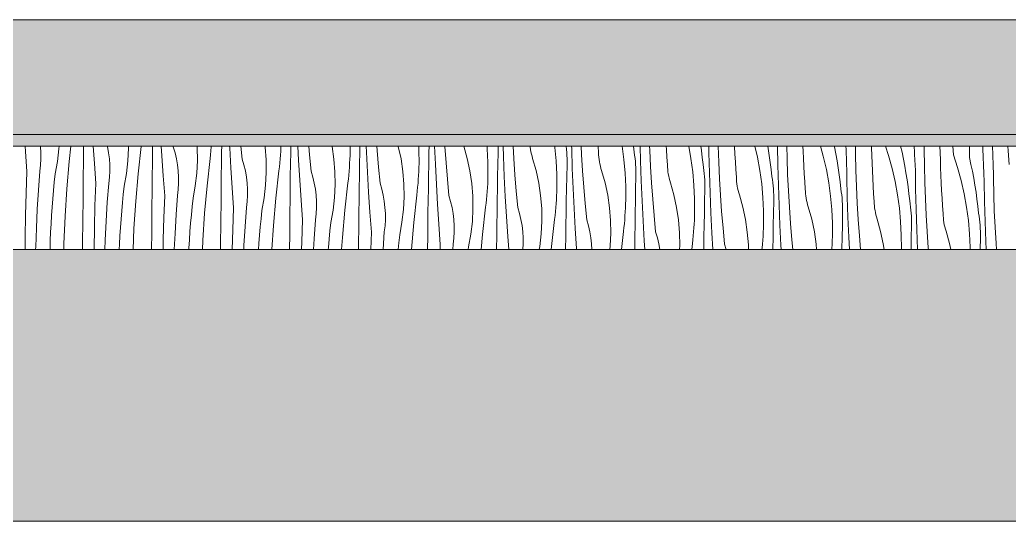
# Model space of a CAD drawing. Header units: millimetres. Extents: x -5804 to 56024, y 506 to 54141.
# Drawn here: x 43320 to 45044, y 28372 to 29245 of the extents above; entities that cross this region are included whole.
import ezdxf

# ---------------------------------------------------------------- set-up
doc = ezdxf.new("R2010")
doc.units = ezdxf.units.MM
doc.layers.add('2D Drafting - General2', color=251, linetype='Continuous', lineweight=15)
doc.layers.add('2D Drafting - General81', color=251, linetype='Continuous', lineweight=20)

# ---------------------------------------------------------------- blocks, each defined once
blk = doc.blocks.new('*X26')
at = {"layer": '2D Drafting - General81', "linetype": 'Continuous'}
for p, q in [((-51892, -105026.2), (-51892.6, -105016.9)), ((-51865.8, -105017.9), (-51865.9, -105016.9)), ((-51865.2, -105028.6), (-51865.8, -105017.9)), ((-51836.2, -105043.6), (-51833.6, -105021.6)), ((-51833.6, -105021.6), (-51833.4, -105016.9)), ((-51815.7, -105043.9), (-51812.7, -105016.9)), ((-51790.9, -105026.6), (-51790.7, -105016.9)), ((-51771.9, -105047.4), (-51774, -105016.9)), ((-51748.9, -105017.9), (-51749.1, -105016.9)), ((-51747, -105028.4), (-51748.9, -105017.9)), ((-51713.6, -105042.7), (-51712.5, -105020.6)), ((-51712.5, -105020.6), (-51712.5, -105016.9)), ((-51695.7, -105065.1), (-51690.3, -105017.6)), ((-51690.3, -105017.6), (-51690.2, -105016.9)), ((-51670.5, -105026.9), (-51670.4, -105016.9)), ((-51654.2, -105033.7), (-51655.2, -105016.9)), ((-51634.3, -105018.3), (-51634.4, -105016.9)), ((-51631.2, -105028.6), (-51634.3, -105018.3)), ((-51592.7, -105019.6), (-51593, -105016.9)), ((-51592.4, -105041.8), (-51592.7, -105019.6)), ((-51568.7, -105025.1), (-51568.1, -105018.2)), ((-51568.1, -105018.2), (-51568, -105016.9)), ((-51550.1, -105027.1), (-51550, -105016.9)), ((-51536.1, -105020), (-51536.3, -105016.9)), ((-51534.1, -105054.9), (-51536.1, -105020)), ((-51514.2, -105039.5), (-51516.4, -105016.9)), ((-51474.5, -105018.7), (-51474.7, -105016.9)), ((-51472.7, -105040.8), (-51474.5, -105018.7)), ((-51447.1, -105025.7), (-51446.7, -105018.8)), ((-51446.7, -105018.8), (-51446.6, -105016.9)), ((-51429.7, -105027.4), (-51429.5, -105016.9)), ((-51416.1, -105041.2), (-51417.3, -105016.9)), ((-51396.9, -105032.2), (-51398.1, -105016.9)), ((-51357.6, -105017.9), (-51357.8, -105016.9)), ((-51354.4, -105039.8), (-51357.6, -105017.9)), ((-51326.2, -105016.9), (-51326.2, -105026.3)), ((-51309.3, -105027.7), (-51309.1, -105016.9)), ((-51297.7, -105027.5), (-51298.2, -105016.9)), ((-51279.2, -105024.9), (-51279.7, -105016.9)), ((-51242.2, -105017.4), (-51242.3, -105016.9)), ((-51237.5, -105039.1), (-51242.2, -105017.4)), ((-51206.5, -105016.9), (-51206.2, -105023.9)), ((-51188.8, -105028), (-51188.6, -105016.9)), ((-51177.7, -105048.7), (-51179, -105016.9)), ((-51161.1, -105017.6), (-51161.2, -105016.9)), ((-51159.1, -105046.1), (-51161.1, -105017.6)), ((-51128.1, -105017.2), (-51128.2, -105016.9)), ((-51122.1, -105038.5), (-51128.1, -105017.2)), ((-51087.6, -105016.9), (-51087.2, -105021.6)), ((-51087.2, -105021.6), (-51086.1, -105045.1)), ((-51068.3, -105017.5), (-51068.3, -105016.9)), ((-51068.2, -105022.9), (-51068.3, -105017.5)), ((-51059, -105035), (-51059.6, -105016.9)), ((-51041, -105038.7), (-51042.3, -105016.9)), ((-51012.4, -105019.1), (-51012.6, -105016.9)), ((-51011.8, -105023), (-51012.4, -105019.1)), ((-50969.6, -105016.9), (-50969.3, -105019.3)), ((-50969.3, -105019.3), (-50967.1, -105042.8)), ((-50949.8, -105017.2), (-50949.8, -105016.9)), ((-50949.2, -105022.6), (-50949.8, -105017.2)), ((-50948.8, -105027.9), (-50949.2, -105022.6)), ((-50940.1, -105021.3), (-50940.2, -105016.9)), ((-50939, -105056.2), (-50940.1, -105021.3)), ((-50922.7, -105031.4), (-50923.4, -105016.9)), ((-50893.3, -105028.5), (-50894.1, -105016.9)), ((-50852.4, -105016.9), (-50852.3, -105017.2)), ((-50852.3, -105017.2), (-50849.2, -105040.5)), ((-50832.4, -105016.9), (-50831.2, -105027.7)), ((-50820.1, -105042.4), (-50820.7, -105016.9)), ((-50804, -105024), (-50804.2, -105016.9)), ((-50775, -105023.1), (-50775.3, -105016.9)), ((-50736.2, -105016.9), (-50732.3, -105038.4)), ((-50715.1, -105016.9), (-50714, -105024.5)), ((-50700.9, -105028.7), (-50701.1, -105016.9)), ((-50683.9, -105045.2), (-50684.9, -105016.9)), ((-50656.3, -105017.6), (-50656.3, -105016.9)), ((-50655.6, -105030.9), (-50656.3, -105017.6)), ((-50620.8, -105016.9), (-50616.4, -105036.4)), ((-50598.4, -105016.9), (-50597.6, -105021.4)), ((-50597.6, -105021.4), (-50595.7, -105033.5)), ((-50580.8, -105049.9), (-50581.3, -105016.9)), ((-50564.8, -105037.8), (-50565.3, -105016.9)), ((-50536.8, -105025.5), (-50537, -105016.9)), ((-50506.4, -105016.9), (-50501.6, -105034.7)), ((-50482.3, -105016.9), (-50482, -105018.5)), ((-50482, -105018.5), (-50479.7, -105030.5)), ((-50462.2, -105017.4), (-50462.3, -105016.9)), ((-50462, -105022.1), (-50462.2, -105017.4)), ((-50461.8, -105026.8), (-50462, -105022.1)), ((-50445.5, -105030.4), (-50445.6, -105016.9)), ((-50417.5, -105020.1), (-50417.6, -105016.9)), ((-50417.1, -105033.4), (-50417.5, -105020.1)), ((-50393, -105016.9), (-50387.7, -105033.1)), ((-50366.9, -105016.9), (-50364.4, -105027.6)), ((-50343, -105019.9), (-50343.1, -105016.9)), ((-50342.8, -105024.6), (-50343, -105019.9)), ((-50326, -105017.4), (-50326, -105016.9)), ((-50325.7, -105023), (-50326, -105017.4)), ((-50297.7, -105027.9), (-50298.5, -105016.9)), ((-50274.9, -105031.9), (-50275.7, -105016.9)), ((-50247.1, -105036.8), (-50246.9, -105016.9)), ((-50222.9, -105041.1), (-50223.8, -105016.9)), ((-50206.6, -105021.9), (-50206.8, -105016.9)), ((-50206.4, -105027.5), (-50206.6, -105021.9)), ((-50179.4, -105025), (-50179.9, -105016.9)), ((-51889.4, -105061), (-51892, -105026.2)), ((-51865.7, -105050.1), (-51865.2, -105039.3)), ((-51865.2, -105039.3), (-51865.2, -105028.6)), ((-51791.1, -105047.5), (-51790.9, -105026.6)), ((-51745.8, -105039.1), (-51747, -105028.4)), ((-51745.1, -105049.8), (-51745.8, -105039.1)), ((-51670.8, -105047.7), (-51670.5, -105026.9)), ((-51651.9, -105068.6), (-51654.2, -105033.7)), ((-51628.8, -105039), (-51631.2, -105028.6)), ((-51626.9, -105049.6), (-51628.8, -105039)), ((-51575.6, -105086.3), (-51570.3, -105038.7)), ((-51570.3, -105038.7), (-51569.5, -105031.9)), ((-51569.5, -105031.9), (-51568.7, -105025.1)), ((-51550.4, -105048), (-51550.1, -105027.1)), ((-51511.2, -105049.8), (-51514.2, -105039.5)), ((-51448.7, -105046.2), (-51448, -105039.4)), ((-51448, -105039.4), (-51447.5, -105032.6)), ((-51447.5, -105032.6), (-51447.1, -105025.7)), ((-51430.1, -105048.3), (-51429.7, -105027.4)), ((-51394.1, -105060.7), (-51396.9, -105032.2)), ((-51326.6, -105040), (-51326.4, -105033.1)), ((-51326.4, -105033.1), (-51326.2, -105026.3)), ((-51309.7, -105048.6), (-51309.3, -105027.7)), ((-51296, -105062.4), (-51297.7, -105027.5)), ((-51276.8, -105053.4), (-51279.2, -105024.9)), ((-51234.3, -105061), (-51237.5, -105039.1)), ((-51206.2, -105023.9), (-51206.1, -105047.4)), ((-51189.2, -105048.9), (-51188.8, -105028)), ((-51117.5, -105060.2), (-51122.1, -105038.5)), ((-51068.7, -105049.1), (-51068.3, -105028.3)), ((-51068.3, -105028.3), (-51068.2, -105022.9)), ((-51057.6, -105069.9), (-51059, -105035)), ((-51039, -105067.2), (-51041, -105038.7)), ((-51011.1, -105026.9), (-51011.8, -105023)), ((-51010.2, -105030.8), (-51011.1, -105026.9)), ((-51009.2, -105034.6), (-51010.2, -105030.8)), ((-51008.1, -105038.4), (-51009.2, -105034.6)), ((-51002, -105059.7), (-51008.1, -105038.4)), ((-50948.4, -105033.3), (-50948.8, -105027.9)), ((-50948.2, -105038.7), (-50948.4, -105033.3)), ((-50948.2, -105044), (-50948.2, -105038.7)), ((-50921, -105059.9), (-50922.7, -105031.4)), ((-50893.1, -105032.4), (-50893.3, -105028.5)), ((-50892.8, -105036.4), (-50893.1, -105032.4)), ((-50892.3, -105040.3), (-50892.8, -105036.4)), ((-50830.4, -105033), (-50831.2, -105027.7)), ((-50829.7, -105038.4), (-50830.4, -105033)), ((-50829.1, -105043.7), (-50829.7, -105038.4)), ((-50802.6, -105052.5), (-50804, -105024)), ((-50774.1, -105036.4), (-50775, -105023.1)), ((-50773.2, -105049.7), (-50774.1, -105036.4)), ((-50732.3, -105038.4), (-50729.1, -105061.7)), ((-50714, -105024.5), (-50712.5, -105036.7)), ((-50712.5, -105036.7), (-50711.2, -105048.9)), ((-50700, -105063.6), (-50700.9, -105028.7)), ((-50654.9, -105044.2), (-50655.6, -105030.9)), ((-50616.4, -105036.4), (-50612.2, -105059.6)), ((-50595.7, -105033.5), (-50594, -105045.7)), ((-50563.8, -105066.3), (-50564.8, -105037.8)), ((-50536.2, -105038.8), (-50536.8, -105025.5)), ((-50535.6, -105052.1), (-50536.2, -105038.8)), ((-50501.6, -105034.7), (-50496.3, -105057.6)), ((-50479.7, -105030.5), (-50477.5, -105042.6)), ((-50461.6, -105031.5), (-50461.8, -105026.8)), ((-50461.3, -105036.1), (-50461.6, -105031.5)), ((-50460.7, -105071), (-50461.3, -105036.1)), ((-50444.8, -105058.9), (-50445.5, -105030.4)), ((-50416.7, -105046.7), (-50417.1, -105033.4)), ((-50387.7, -105033.1), (-50381.5, -105055.8)), ((-50364.4, -105027.6), (-50361.9, -105039.6)), ((-50361.9, -105039.6), (-50359.6, -105051.7)), ((-50342.6, -105029.3), (-50342.8, -105024.6)), ((-50342.4, -105033.9), (-50342.6, -105029.3)), ((-50342.2, -105038.6), (-50342.4, -105033.9)), ((-50341.9, -105043.3), (-50342.2, -105038.6)), ((-50325.4, -105051.5), (-50325.7, -105023)), ((-50297.4, -105041.2), (-50297.7, -105027.9)), ((-50274.9, -105031.9), (-50267.6, -105054.3)), ((-50247.1, -105036.8), (-50244.4, -105048.8)), ((-50206.2, -105033), (-50206.4, -105027.5)), ((-50205.9, -105038.6), (-50206.2, -105033)), ((-50205.7, -105044.1), (-50205.9, -105038.6)), ((-50177.6, -105049.1), (-50179.4, -105025)), ((-51866.9, -105060.7), (-51865.7, -105050.1)), ((-51840.1, -105065.4), (-51836.2, -105043.6)), ((-51819.9, -105091.5), (-51815.7, -105043.9)), ((-51791.3, -105068.4), (-51791.1, -105047.5)), ((-51769.3, -105082.2), (-51771.9, -105047.4)), ((-51745.1, -105060.5), (-51745.1, -105049.8)), ((-51716.1, -105064.8), (-51713.6, -105042.7)), ((-51671, -105068.6), (-51670.8, -105047.7)), ((-51625.7, -105060.3), (-51626.9, -105049.6)), ((-51593.5, -105063.9), (-51592.4, -105041.8)), ((-51550.7, -105068.9), (-51550.4, -105048)), ((-51531.8, -105089.7), (-51534.1, -105054.9)), ((-51508.7, -105060.2), (-51511.2, -105049.8)), ((-51472.3, -105062.9), (-51472.7, -105040.8)), ((-51450.2, -105059.9), (-51449.4, -105053.1)), ((-51449.4, -105053.1), (-51448.7, -105046.2)), ((-51430.4, -105069.2), (-51430.1, -105048.3)), ((-51414, -105076.1), (-51416.1, -105041.2)), ((-51352.6, -105061.9), (-51354.4, -105039.8)), ((-51328, -105060.6), (-51327.4, -105053.7)), ((-51327.4, -105053.7), (-51327, -105046.9)), ((-51327, -105046.9), (-51326.6, -105040)), ((-51310, -105069.5), (-51309.7, -105048.6)), ((-51274.1, -105081.8), (-51276.8, -105053.4)), ((-51206.6, -105061.2), (-51206.3, -105054.3)), ((-51206.3, -105054.3), (-51206.1, -105047.4)), ((-51189.6, -105069.8), (-51189.2, -105048.9)), ((-51175.9, -105083.6), (-51177.7, -105048.7)), ((-51156.7, -105074.5), (-51159.1, -105046.1)), ((-51086.1, -105045.1), (-51086, -105068.6)), ((-51069.1, -105070), (-51068.7, -105049.1)), ((-50967.1, -105042.8), (-50966, -105066.3)), ((-50948.7, -105070.3), (-50948.2, -105049.4)), ((-50948.2, -105049.4), (-50948.2, -105044)), ((-50937.5, -105091), (-50939, -105056.2)), ((-50891.7, -105044.2), (-50892.3, -105040.3)), ((-50891, -105048.1), (-50891.7, -105044.2)), ((-50890.1, -105051.9), (-50891, -105048.1)), ((-50889.1, -105055.8), (-50890.1, -105051.9)), ((-50888, -105059.5), (-50889.1, -105055.8)), ((-50849.2, -105040.5), (-50847.1, -105063.9)), ((-50828.7, -105049.1), (-50829.1, -105043.7)), ((-50828.4, -105054.5), (-50828.7, -105049.1)), ((-50828.2, -105059.8), (-50828.4, -105054.5)), ((-50818.9, -105077.3), (-50820.1, -105042.4)), ((-50800.9, -105081.1), (-50802.6, -105052.5)), ((-50773, -105053.6), (-50773.2, -105049.7)), ((-50772.7, -105057.5), (-50773, -105053.6)), ((-50710.3, -105054.2), (-50711.2, -105048.9)), ((-50709.6, -105059.6), (-50710.3, -105054.2)), ((-50682.5, -105073.7), (-50683.9, -105045.2)), ((-50654.1, -105057.5), (-50654.9, -105044.2)), ((-50594, -105045.7), (-50592.4, -105057.9)), ((-50579.9, -105084.8), (-50580.8, -105049.9)), ((-50534.8, -105065.4), (-50535.6, -105052.1)), ((-50477.5, -105042.6), (-50475.6, -105054.7)), ((-50475.6, -105054.7), (-50473.9, -105066.9)), ((-50416.1, -105060), (-50416.7, -105046.7)), ((-50381.5, -105055.8), (-50376.3, -105078.8)), ((-50359.6, -105051.7), (-50357.5, -105063.8)), ((-50341.7, -105048), (-50341.9, -105043.3)), ((-50341.5, -105052.6), (-50341.7, -105048)), ((-50341.2, -105057.3), (-50341.5, -105052.6)), ((-50324.7, -105080.1), (-50325.4, -105051.5)), ((-50297.1, -105054.5), (-50297.4, -105041.2)), ((-50296.6, -105067.9), (-50297.1, -105054.5)), ((-50267.6, -105054.3), (-50261.4, -105077)), ((-50244.4, -105048.8), (-50241.8, -105060.8)), ((-50222.7, -105045.8), (-50222.9, -105041.1)), ((-50222.5, -105050.4), (-50222.7, -105045.8)), ((-50222.3, -105055.1), (-50222.5, -105050.4)), ((-50222.1, -105059.8), (-50222.3, -105055.1)), ((-50205.3, -105072.7), (-50205.7, -105044.1)), ((-51890.9, -105099.2), (-51889.4, -105061)), ((-51869.4, -105093.7), (-51866.9, -105060.7)), ((-51841.7, -105079.9), (-51840.1, -105065.4)), ((-51791.7, -105107.7), (-51791.3, -105068.4)), ((-51746.8, -105081.9), (-51745.7, -105071.2)), ((-51745.7, -105071.2), (-51745.1, -105060.5)), ((-51720.1, -105086.6), (-51716.1, -105064.8)), ((-51699.9, -105112.7), (-51695.7, -105065.1)), ((-51671.2, -105089.5), (-51671, -105068.6)), ((-51649.3, -105103.4), (-51651.9, -105068.6)), ((-51625, -105071), (-51625.7, -105060.3)), ((-51625, -105081.7), (-51625, -105071)), ((-51596, -105086), (-51593.5, -105063.9)), ((-51551, -105089.8), (-51550.7, -105068.9)), ((-51506.9, -105070.8), (-51508.7, -105060.2)), ((-51505.6, -105081.4), (-51506.9, -105070.8)), ((-51473.4, -105085.1), (-51472.3, -105062.9)), ((-51455.5, -105107.4), (-51450.2, -105059.9)), ((-51430.6, -105090.1), (-51430.4, -105069.2)), ((-51391.1, -105070.9), (-51394.1, -105060.7)), ((-51388.7, -105081.4), (-51391.1, -105070.9)), ((-51352.3, -105084.1), (-51352.6, -105061.9)), ((-51330.1, -105081.1), (-51329.3, -105074.3)), ((-51329.3, -105074.3), (-51328.6, -105067.4)), ((-51328.6, -105067.4), (-51328, -105060.6)), ((-51310.3, -105090.4), (-51310, -105069.5)), ((-51294, -105097.2), (-51296, -105062.4)), ((-51232.5, -105083.1), (-51234.3, -105061)), ((-51207.4, -105074.9), (-51206.9, -105068)), ((-51206.9, -105068), (-51206.6, -105061.2)), ((-51189.9, -105090.6), (-51189.6, -105069.8)), ((-51114.3, -105082.2), (-51117.5, -105060.2)), ((-51086.2, -105075.5), (-51086, -105068.6)), ((-51069.5, -105090.9), (-51069.1, -105070)), ((-51055.9, -105104.7), (-51057.6, -105069.9)), ((-51036.6, -105095.7), (-51039, -105067.2)), ((-50997.4, -105081.4), (-51002, -105059.7)), ((-50966, -105066.3), (-50966, -105089.8)), ((-50949.1, -105091.2), (-50948.7, -105070.3)), ((-50918.9, -105088.4), (-50921, -105059.9)), ((-50882, -105080.9), (-50888, -105059.5)), ((-50847.1, -105063.9), (-50846, -105087.4)), ((-50828.6, -105091.5), (-50828.2, -105070.6)), ((-50828.1, -105065.2), (-50828.2, -105059.8)), ((-50828.2, -105070.6), (-50828.1, -105065.2)), ((-50772.3, -105061.5), (-50772.7, -105057.5)), ((-50771.7, -105065.4), (-50772.3, -105061.5)), ((-50770.9, -105069.2), (-50771.7, -105065.4)), ((-50770.1, -105073.1), (-50770.9, -105069.2)), ((-50769.1, -105076.9), (-50770.1, -105073.1)), ((-50729.1, -105061.7), (-50727, -105085.1)), ((-50709.1, -105064.9), (-50709.6, -105059.6)), ((-50708.6, -105070.3), (-50709.1, -105064.9)), ((-50708.3, -105075.6), (-50708.6, -105070.3)), ((-50698.8, -105098.5), (-50700, -105063.6)), ((-50680.8, -105102.2), (-50682.5, -105073.7)), ((-50653.1, -105070.8), (-50654.1, -105057.5)), ((-50653, -105074.8), (-50653.1, -105070.8)), ((-50612.2, -105059.6), (-50609, -105082.9)), ((-50592.4, -105057.9), (-50591.1, -105070.1)), ((-50590.3, -105075.4), (-50591.1, -105070.1)), ((-50562.5, -105094.9), (-50563.8, -105066.3)), ((-50534, -105078.7), (-50534.8, -105065.4)), ((-50496.3, -105057.6), (-50492.1, -105080.7)), ((-50473.9, -105066.9), (-50472.4, -105079)), ((-50459.9, -105105.9), (-50460.7, -105071)), ((-50443.8, -105087.5), (-50444.8, -105058.9)), ((-50415.5, -105073.3), (-50416.1, -105060)), ((-50414.8, -105086.6), (-50415.5, -105073.3)), ((-50357.5, -105063.8), (-50355.5, -105075.9)), ((-50340.7, -105092.2), (-50341.2, -105057.3)), ((-50296.1, -105081.2), (-50296.6, -105067.9)), ((-50241.8, -105060.8), (-50239.5, -105072.9)), ((-50239.5, -105072.9), (-50237.4, -105084.9)), ((-50221.9, -105064.5), (-50222.1, -105059.8)), ((-50221.7, -105069.1), (-50221.9, -105064.5)), ((-50221.4, -105073.8), (-50221.7, -105069.1)), ((-50221.2, -105078.5), (-50221.4, -105073.8)), ((-50204.6, -105101.3), (-50205.3, -105072.7)), ((-51843.1, -105094.3), (-51841.7, -105079.9)), ((-51823, -105139.3), (-51819.9, -105091.5)), ((-51770.8, -105120.3), (-51769.3, -105082.2)), ((-51749.3, -105114.8), (-51746.8, -105081.9)), ((-51721.6, -105101), (-51720.1, -105086.6)), ((-51671.6, -105128.9), (-51671.2, -105089.5)), ((-51625.6, -105092.4), (-51625, -105081.7)), ((-51600, -105107.8), (-51596, -105086)), ((-51579.8, -105133.9), (-51575.6, -105086.3)), ((-51551.2, -105110.7), (-51551, -105089.8)), ((-51529.2, -105124.6), (-51531.8, -105089.7)), ((-51505, -105092.1), (-51505.6, -105081.4)), ((-51476, -105107.1), (-51473.4, -105085.1)), ((-51430.9, -105111), (-51430.6, -105090.1)), ((-51411.7, -105110.9), (-51414, -105076.1)), ((-51386.8, -105091.9), (-51388.7, -105081.4)), ((-51353.4, -105106.3), (-51352.3, -105084.1)), ((-51335.5, -105128.6), (-51330.1, -105081.1)), ((-51310.6, -105111.3), (-51310.3, -105090.4)), ((-51271, -105092.1), (-51274.1, -105081.8)), ((-51232.2, -105105.3), (-51232.5, -105083.1)), ((-51209.2, -105095.4), (-51208.5, -105088.6)), ((-51208.5, -105088.6), (-51207.9, -105081.7)), ((-51207.9, -105081.7), (-51207.4, -105074.9)), ((-51190.2, -105111.5), (-51189.9, -105090.6)), ((-51173.9, -105118.4), (-51175.9, -105083.6)), ((-51154, -105103), (-51156.7, -105074.5)), ((-51112.5, -105104.3), (-51114.3, -105082.2)), ((-51087.3, -105096.1), (-51086.9, -105089.2)), ((-51086.9, -105089.2), (-51086.5, -105082.3)), ((-51086.5, -105082.3), (-51086.2, -105075.5)), ((-51069.9, -105111.8), (-51069.5, -105090.9)), ((-50994.2, -105103.3), (-50997.4, -105081.4)), ((-50966.2, -105096.7), (-50966, -105089.8)), ((-50949.5, -105112.1), (-50949.1, -105091.2)), ((-50935.8, -105125.9), (-50937.5, -105091)), ((-50916.6, -105116.9), (-50918.9, -105088.4)), ((-50877.3, -105102.6), (-50882, -105080.9)), ((-50846, -105087.4), (-50845.9, -105111)), ((-50829, -105112.4), (-50828.6, -105091.5)), ((-50817.5, -105112.2), (-50818.9, -105077.3)), ((-50798.9, -105109.6), (-50800.9, -105081.1)), ((-50767.9, -105080.7), (-50769.1, -105076.9)), ((-50761.9, -105102), (-50767.9, -105080.7)), ((-50727, -105085.1), (-50725.9, -105108.6)), ((-50708.1, -105081), (-50708.3, -105075.6)), ((-50708, -105086.4), (-50708.1, -105081)), ((-50708.1, -105091.8), (-50708, -105086.4)), ((-50652.6, -105078.7), (-50653, -105074.8)), ((-50652.2, -105082.6), (-50652.6, -105078.7)), ((-50651.6, -105086.5), (-50652.2, -105082.6)), ((-50650.9, -105090.4), (-50651.6, -105086.5)), ((-50650, -105094.3), (-50650.9, -105090.4)), ((-50609, -105082.9), (-50606.9, -105106.3)), ((-50589.6, -105080.7), (-50590.3, -105075.4)), ((-50589, -105086.1), (-50589.6, -105080.7)), ((-50588.6, -105091.4), (-50589, -105086.1)), ((-50588.2, -105096.8), (-50588.6, -105091.4)), ((-50578.8, -105119.7), (-50579.9, -105084.8)), ((-50533.1, -105092), (-50534, -105078.7)), ((-50492.1, -105080.7), (-50489, -105104)), ((-50472.4, -105079), (-50471, -105091.2)), ((-50470.2, -105096.6), (-50471, -105091.2)), ((-50442.4, -105116.1), (-50443.8, -105087.5)), ((-50413.9, -105099.9), (-50414.8, -105086.6)), ((-50376.3, -105078.8), (-50372.1, -105101.9)), ((-50355.5, -105075.9), (-50353.8, -105088)), ((-50353.8, -105088), (-50352.3, -105100.2)), ((-50323.7, -105108.7), (-50324.7, -105080.1)), ((-50295.4, -105094.5), (-50296.1, -105081.2)), ((-50261.4, -105077), (-50256.2, -105099.9)), ((-50237.4, -105084.9), (-50235.5, -105097.1)), ((-50220.6, -105113.4), (-50221.2, -105078.5)), ((-51891.9, -105137.3), (-51890.9, -105099.2)), ((-51871.4, -105126.7), (-51869.4, -105093.7)), ((-51845.5, -105123.2), (-51844.3, -105108.8)), ((-51844.3, -105108.8), (-51843.1, -105094.3)), ((-51792, -105147.1), (-51791.7, -105107.7)), ((-51723, -105115.5), (-51721.6, -105101)), ((-51650.7, -105141.5), (-51649.3, -105103.4)), ((-51629.2, -105136), (-51626.8, -105103.1)), ((-51626.8, -105103.1), (-51625.6, -105092.4)), ((-51601.5, -105122.2), (-51600, -105107.8)), ((-51505.5, -105113.6), (-51504.9, -105102.9)), ((-51504.9, -105102.9), (-51505, -105092.1)), ((-51479.9, -105128.9), (-51476, -105107.1)), ((-51459.7, -105155.1), (-51455.5, -105107.4)), ((-51385.6, -105102.6), (-51386.8, -105091.9)), ((-51384.9, -105113.3), (-51385.6, -105102.6)), ((-51355.9, -105128.3), (-51353.4, -105106.3)), ((-51291.7, -105132.1), (-51294, -105097.2)), ((-51268.6, -105102.6), (-51271, -105092.1)), ((-51266.7, -105113.1), (-51268.6, -105102.6)), ((-51233.3, -105127.4), (-51232.2, -105105.3)), ((-51215.4, -105149.8), (-51210.1, -105102.2)), ((-51210.1, -105102.2), (-51209.2, -105095.4)), ((-51151, -105113.3), (-51154, -105103)), ((-51112.1, -105126.5), (-51112.5, -105104.3)), ((-51088.5, -105109.8), (-51087.8, -105102.9)), ((-51087.8, -105102.9), (-51087.3, -105096.1)), ((-51053.8, -105139.6), (-51055.9, -105104.7)), ((-51033.9, -105124.2), (-51036.6, -105095.7)), ((-50992.4, -105125.4), (-50994.2, -105103.3)), ((-50966.8, -105110.4), (-50966.4, -105103.5)), ((-50966.4, -105103.5), (-50966.2, -105096.7)), ((-50874.1, -105124.5), (-50877.3, -105102.6)), ((-50757.3, -105123.7), (-50761.9, -105102)), ((-50725.9, -105108.6), (-50725.8, -105132.1)), ((-50708.5, -105112.7), (-50708.1, -105091.8)), ((-50697.4, -105133.4), (-50698.8, -105098.5)), ((-50678.8, -105130.7), (-50680.8, -105102.2)), ((-50649, -105098.1), (-50650, -105094.3)), ((-50647.9, -105101.9), (-50649, -105098.1)), ((-50641.8, -105123.2), (-50647.9, -105101.9)), ((-50606.9, -105106.3), (-50605.8, -105129.8)), ((-50588, -105102.2), (-50588.2, -105096.8)), ((-50588, -105107.6), (-50588, -105102.2)), ((-50588, -105112.9), (-50588, -105107.6)), ((-50560.8, -105123.4), (-50562.5, -105094.9)), ((-50532.9, -105095.9), (-50533.1, -105092)), ((-50532.6, -105099.9), (-50532.9, -105095.9)), ((-50532.1, -105103.8), (-50532.6, -105099.9)), ((-50531.5, -105107.7), (-50532.1, -105103.8)), ((-50530.8, -105111.6), (-50531.5, -105107.7)), ((-50489, -105104), (-50486.8, -105127.5)), ((-50469.5, -105101.9), (-50470.2, -105096.6)), ((-50468.9, -105107.2), (-50469.5, -105101.9)), ((-50468.5, -105112.6), (-50468.9, -105107.2)), ((-50458.7, -105140.8), (-50459.9, -105105.9)), ((-50413, -105113.2), (-50413.9, -105099.9)), ((-50372.1, -105101.9), (-50368.9, -105125.2)), ((-50352.3, -105100.2), (-50351, -105112.4)), ((-50339.8, -105127.1), (-50340.7, -105092.2)), ((-50322.3, -105137.2), (-50323.7, -105108.7)), ((-50294.7, -105107.8), (-50295.4, -105094.5)), ((-50293.9, -105121.1), (-50294.7, -105107.8)), ((-50256.2, -105099.9), (-50252, -105123.1)), ((-50235.5, -105097.1), (-50233.8, -105109.2)), ((-50203.6, -105129.8), (-50204.6, -105101.3)), ((-51846.5, -105137.7), (-51845.5, -105123.2)), ((-51771.8, -105158.5), (-51770.8, -105120.3)), ((-51751.3, -105147.8), (-51749.3, -105114.8)), ((-51724.3, -105129.9), (-51723, -105115.5)), ((-51702.9, -105160.4), (-51699.9, -105112.7)), ((-51602.9, -105136.6), (-51601.5, -105122.2)), ((-51551.5, -105150.1), (-51551.2, -105110.7)), ((-51530.7, -105162.7), (-51529.2, -105124.6)), ((-51509.2, -105157.2), (-51506.7, -105124.2)), ((-51506.7, -105124.2), (-51505.5, -105113.6)), ((-51431.1, -105131.9), (-51430.9, -105111)), ((-51409.1, -105145.7), (-51411.7, -105110.9)), ((-51385.5, -105134.7), (-51384.9, -105124)), ((-51384.9, -105124), (-51384.9, -105113.3)), ((-51310.8, -105132.2), (-51310.6, -105111.3)), ((-51265.5, -105123.8), (-51266.7, -105113.1)), ((-51264.8, -105134.5), (-51265.5, -105123.8)), ((-51190.5, -105132.4), (-51190.2, -105111.5)), ((-51171.6, -105153.2), (-51173.9, -105118.4)), ((-51148.5, -105123.7), (-51151, -105113.3)), ((-51146.7, -105134.3), (-51148.5, -105123.7)), ((-51095.3, -105170.9), (-51090, -105123.4)), ((-51090, -105123.4), (-51089.2, -105116.6)), ((-51089.2, -105116.6), (-51088.5, -105109.8)), ((-51070.2, -105132.7), (-51069.9, -105111.8)), ((-51030.9, -105134.5), (-51033.9, -105124.2)), ((-50992.1, -105147.6), (-50992.4, -105125.4)), ((-50968.4, -105130.9), (-50967.8, -105124.1)), ((-50967.8, -105124.1), (-50967.2, -105117.2)), ((-50967.2, -105117.2), (-50966.8, -105110.4)), ((-50949.8, -105133), (-50949.5, -105112.1)), ((-50933.8, -105160.8), (-50935.8, -105125.9)), ((-50913.9, -105145.3), (-50916.6, -105116.9)), ((-50872.3, -105146.6), (-50874.1, -105124.5)), ((-50846.7, -105131.6), (-50846.4, -105124.7)), ((-50846.4, -105124.7), (-50846.1, -105117.8)), ((-50846.1, -105117.8), (-50845.9, -105111)), ((-50829.4, -105133.3), (-50829, -105112.4)), ((-50815.7, -105147.1), (-50817.5, -105112.2)), ((-50796.5, -105138.1), (-50798.9, -105109.6)), ((-50754.1, -105145.7), (-50757.3, -105123.7)), ((-50708.9, -105133.6), (-50708.5, -105112.7)), ((-50637.2, -105144.9), (-50641.8, -105123.2)), ((-50588.5, -105133.8), (-50588, -105112.9)), ((-50577.3, -105154.5), (-50578.8, -105119.7)), ((-50558.7, -105151.9), (-50560.8, -105123.4)), ((-50529.9, -105115.4), (-50530.8, -105111.6)), ((-50528.9, -105119.3), (-50529.9, -105115.4)), ((-50527.8, -105123), (-50528.9, -105119.3)), ((-50521.8, -105144.4), (-50527.8, -105123)), ((-50468.2, -105118), (-50468.5, -105112.6)), ((-50468, -105123.4), (-50468.2, -105118)), ((-50467.9, -105128.7), (-50468, -105123.4)), ((-50440.7, -105144.6), (-50442.4, -105116.1)), ((-50412.8, -105117.1), (-50413, -105113.2)), ((-50412.5, -105121.1), (-50412.8, -105117.1)), ((-50412.1, -105125), (-50412.5, -105121.1)), ((-50411.5, -105128.9), (-50412.1, -105125)), ((-50368.9, -105125.2), (-50366.8, -105148.6)), ((-50350.1, -105117.7), (-50351, -105112.4)), ((-50349.4, -105123.1), (-50350.1, -105117.7)), ((-50348.9, -105128.4), (-50349.4, -105123.1)), ((-50292.9, -105134.3), (-50293.9, -105121.1)), ((-50252, -105123.1), (-50248.8, -105146.4)), ((-50233.8, -105109.2), (-50232.2, -105121.4)), ((-50232.2, -105121.4), (-50230.9, -105133.6)), ((-50219.7, -105148.3), (-50220.6, -105113.4)), ((-51892.5, -105175.5), (-51891.9, -105137.3)), ((-51873, -105159.7), (-51871.4, -105126.7)), ((-51847.3, -105152.2), (-51846.5, -105137.7)), ((-51825, -105187), (-51823, -105139.3)), ((-51725.4, -105144.4), (-51724.3, -105129.9)), ((-51671.9, -105168.2), (-51671.6, -105128.9)), ((-51651.8, -105179.7), (-51650.7, -105141.5)), ((-51631.3, -105169), (-51629.2, -105136)), ((-51604.2, -105151.1), (-51602.9, -105136.6)), ((-51582.9, -105181.6), (-51579.8, -105133.9)), ((-51481.5, -105143.4), (-51479.9, -105128.9)), ((-51431.5, -105171.2), (-51431.1, -105131.9)), ((-51386.6, -105145.4), (-51385.5, -105134.7)), ((-51359.9, -105150.1), (-51355.9, -105128.3)), ((-51339.7, -105176.2), (-51335.5, -105128.6)), ((-51311, -105153.1), (-51310.8, -105132.2)), ((-51289.1, -105166.9), (-51291.7, -105132.1)), ((-51264.8, -105145.2), (-51264.8, -105134.5)), ((-51235.8, -105149.5), (-51233.3, -105127.4)), ((-51190.8, -105153.3), (-51190.5, -105132.4)), ((-51145.4, -105144.9), (-51146.7, -105134.3)), ((-51113.2, -105148.6), (-51112.1, -105126.5)), ((-51070.4, -105153.6), (-51070.2, -105132.7)), ((-51051.5, -105174.4), (-51053.8, -105139.6)), ((-51028.5, -105144.9), (-51030.9, -105134.5)), ((-50969.9, -105144.6), (-50969.1, -105137.8)), ((-50969.1, -105137.8), (-50968.4, -105130.9)), ((-50950.1, -105153.9), (-50949.8, -105133)), ((-50847.7, -105145.3), (-50847.2, -105138.4)), ((-50847.2, -105138.4), (-50846.7, -105131.6)), ((-50829.7, -105154.2), (-50829.4, -105133.3)), ((-50793.8, -105166.5), (-50796.5, -105138.1)), ((-50726.3, -105145.9), (-50726, -105139)), ((-50726, -105139), (-50725.8, -105132.1)), ((-50709.3, -105154.4), (-50708.9, -105133.6)), ((-50695.7, -105168.2), (-50697.4, -105133.4)), ((-50676.4, -105159.2), (-50678.8, -105130.7)), ((-50605.8, -105129.8), (-50605.8, -105153.3)), ((-50588.9, -105154.7), (-50588.5, -105133.8)), ((-50486.8, -105127.5), (-50485.8, -105151)), ((-50468.4, -105155), (-50468, -105134.1)), ((-50468, -105134.1), (-50467.9, -105128.7)), ((-50457.3, -105175.7), (-50458.7, -105140.8)), ((-50410.7, -105132.8), (-50411.5, -105128.9)), ((-50409.9, -105136.6), (-50410.7, -105132.8)), ((-50408.9, -105140.4), (-50409.9, -105136.6)), ((-50407.7, -105144.2), (-50408.9, -105140.4)), ((-50348.4, -105133.8), (-50348.9, -105128.4)), ((-50348.1, -105139.1), (-50348.4, -105133.8)), ((-50347.9, -105144.5), (-50348.1, -105139.1)), ((-50338.6, -105162), (-50339.8, -105127.1)), ((-50320.6, -105165.8), (-50322.3, -105137.2)), ((-50292.8, -105138.3), (-50292.9, -105134.3)), ((-50292.4, -105142.2), (-50292.8, -105138.3)), ((-50292, -105146.1), (-50292.4, -105142.2)), ((-50230.1, -105138.9), (-50230.9, -105133.6)), ((-50229.4, -105144.2), (-50230.1, -105138.9)), ((-50202.3, -105158.4), (-50203.6, -105129.8)), ((-51874.1, -105192.7), (-51873, -105159.7)), ((-51848.1, -105166.7), (-51847.3, -105152.2)), ((-51792.3, -105186.4), (-51792, -105147.1)), ((-51772.5, -105196.6), (-51771.8, -105158.5)), ((-51752.9, -105180.8), (-51751.3, -105147.8)), ((-51727.3, -105173.4), (-51726.4, -105158.9)), ((-51726.4, -105158.9), (-51725.4, -105144.4)), ((-51704.4, -105196.9), (-51702.9, -105160.4)), ((-51605.3, -105165.6), (-51604.2, -105151.1)), ((-51551.9, -105189.4), (-51551.5, -105150.1)), ((-51511.2, -105190.2), (-51509.2, -105157.2)), ((-51484.1, -105172.3), (-51482.9, -105157.8)), ((-51482.9, -105157.8), (-51481.5, -105143.4)), ((-51462.4, -105196.9), (-51459.7, -105155.1)), ((-51410.6, -105183.9), (-51409.1, -105145.7)), ((-51389.1, -105178.4), (-51386.6, -105145.4)), ((-51361.4, -105164.5), (-51359.9, -105150.1)), ((-51311.4, -105192.4), (-51311, -105153.1)), ((-51266.6, -105166.6), (-51265.4, -105155.9)), ((-51265.4, -105155.9), (-51264.8, -105145.2)), ((-51239.8, -105171.3), (-51235.8, -105149.5)), ((-51219.5, -105196.9), (-51215.4, -105149.8)), ((-51191, -105174.2), (-51190.8, -105153.3)), ((-51169, -105188.1), (-51171.6, -105153.2)), ((-51144.8, -105155.6), (-51145.4, -105144.9)), ((-51144.7, -105166.4), (-51144.8, -105155.6)), ((-51115.8, -105170.6), (-51113.2, -105148.6)), ((-51070.7, -105174.5), (-51070.4, -105153.6)), ((-51026.6, -105155.5), (-51028.5, -105144.9)), ((-51025.4, -105166.1), (-51026.6, -105155.5)), ((-50993.2, -105169.8), (-50992.1, -105147.6)), ((-50975.2, -105192.1), (-50969.9, -105144.6)), ((-50950.4, -105174.8), (-50950.1, -105153.9)), ((-50910.8, -105155.6), (-50913.9, -105145.3)), ((-50908.4, -105166.1), (-50910.8, -105155.6)), ((-50872, -105168.8), (-50872.3, -105146.6)), ((-50849.8, -105165.8), (-50849, -105158.9)), ((-50849, -105158.9), (-50848.3, -105152.1)), ((-50848.3, -105152.1), (-50847.7, -105145.3)), ((-50830, -105175.1), (-50829.7, -105154.2)), ((-50813.7, -105181.9), (-50815.7, -105147.1)), ((-50752.3, -105167.8), (-50754.1, -105145.7)), ((-50727.6, -105166.4), (-50727.1, -105159.6)), ((-50727.1, -105159.6), (-50726.7, -105152.7)), ((-50726.7, -105152.7), (-50726.3, -105145.9)), ((-50709.7, -105175.3), (-50709.3, -105154.4)), ((-50673.7, -105187.7), (-50676.4, -105159.2)), ((-50634, -105166.9), (-50637.2, -105144.9)), ((-50606.2, -105167), (-50606, -105160.2)), ((-50606, -105160.2), (-50605.8, -105153.3)), ((-50589.2, -105175.6), (-50588.9, -105154.7)), ((-50575.6, -105189.4), (-50577.3, -105154.5)), ((-50556.4, -105180.4), (-50558.7, -105151.9)), ((-50517.1, -105166.1), (-50521.8, -105144.4)), ((-50485.8, -105151), (-50485.7, -105174.5)), ((-50468.8, -105175.9), (-50468.4, -105155)), ((-50438.7, -105173.1), (-50440.7, -105144.6)), ((-50401.7, -105165.6), (-50407.7, -105144.2)), ((-50366.8, -105148.6), (-50365.7, -105172.1)), ((-50348.3, -105176.2), (-50347.9, -105155.3)), ((-50347.8, -105149.9), (-50347.9, -105144.5)), ((-50347.9, -105155.3), (-50347.8, -105149.9)), ((-50291.4, -105150.1), (-50292, -105146.1)), ((-50290.7, -105153.9), (-50291.4, -105150.1)), ((-50289.8, -105157.8), (-50290.7, -105153.9)), ((-50288.8, -105161.6), (-50289.8, -105157.8)), ((-50248.8, -105146.4), (-50246.7, -105169.8)), ((-50228.8, -105149.6), (-50229.4, -105144.2)), ((-50228.3, -105154.9), (-50228.8, -105149.6)), ((-50228, -105160.3), (-50228.3, -105154.9)), ((-50227.8, -105165.7), (-50228, -105160.3)), ((-50218.6, -105183.2), (-50219.7, -105148.3)), ((-50200.6, -105186.9), (-50202.3, -105158.4)), ((-51892.7, -105196.9), (-51892.5, -105175.5)), ((-51848.7, -105181.2), (-51848.1, -105166.7)), ((-51728, -105187.8), (-51727.3, -105173.4)), ((-51672.2, -105196.9), (-51671.9, -105168.2)), ((-51632.6, -105196.9), (-51631.3, -105169)), ((-51606.3, -105180), (-51605.3, -105165.6)), ((-51531.6, -105196.9), (-51530.7, -105162.7)), ((-51485.3, -105186.7), (-51484.1, -105172.3)), ((-51431.7, -105196.9), (-51431.5, -105171.2)), ((-51362.8, -105179), (-51361.4, -105164.5)), ((-51341, -105196.9), (-51339.7, -105176.2)), ((-51290.2, -105196.9), (-51289.1, -105166.9)), ((-51268.8, -105196.9), (-51266.6, -105166.6)), ((-51241.3, -105185.7), (-51239.8, -105171.3)), ((-51191.2, -105196.9), (-51191, -105174.2)), ((-51146.5, -105187.7), (-51145.3, -105177.1)), ((-51145.3, -105177.1), (-51144.7, -105166.4)), ((-51119.7, -105192.5), (-51115.8, -105170.6)), ((-51097.6, -105196.9), (-51095.3, -105170.9)), ((-51070.9, -105195.4), (-51070.7, -105174.5)), ((-51049.9, -105196.9), (-51051.5, -105174.4)), ((-51024.7, -105176.8), (-51025.4, -105166.1)), ((-51024.7, -105187.5), (-51024.7, -105176.8)), ((-50995.7, -105191.8), (-50993.2, -105169.8)), ((-50950.6, -105195.7), (-50950.4, -105174.8)), ((-50931.5, -105195.6), (-50933.8, -105160.8)), ((-50906.5, -105176.6), (-50908.4, -105166.1)), ((-50905.3, -105187.3), (-50906.5, -105176.6)), ((-50873.1, -105190.9), (-50872, -105168.8)), ((-50853.3, -105196.9), (-50849.8, -105165.8)), ((-50830.3, -105195.9), (-50830, -105175.1)), ((-50790.8, -105176.8), (-50793.8, -105166.5)), ((-50788.3, -105187.2), (-50790.8, -105176.8)), ((-50751.9, -105190), (-50752.3, -105167.8)), ((-50729, -105180.1), (-50728.3, -105173.3)), ((-50728.3, -105173.3), (-50727.6, -105166.4)), ((-50710, -105196.2), (-50709.7, -105175.3)), ((-50694, -105196.9), (-50695.7, -105168.2)), ((-50632.2, -105189), (-50634, -105166.9)), ((-50607, -105180.8), (-50606.6, -105173.9)), ((-50606.6, -105173.9), (-50606.2, -105167)), ((-50589.6, -105196.5), (-50589.2, -105175.6)), ((-50513.9, -105188), (-50517.1, -105166.1)), ((-50485.9, -105181.3), (-50485.7, -105174.5)), ((-50469.2, -105196.8), (-50468.8, -105175.9)), ((-50456.2, -105196.9), (-50457.3, -105175.7)), ((-50436.7, -105196.9), (-50438.7, -105173.1)), ((-50397.1, -105187.3), (-50401.7, -105165.6)), ((-50365.7, -105172.1), (-50365.6, -105195.6)), ((-50348.7, -105196.9), (-50348.3, -105176.2)), ((-50337.2, -105196.9), (-50338.6, -105162)), ((-50318.6, -105194.3), (-50320.6, -105165.8)), ((-50287.7, -105165.4), (-50288.8, -105161.6)), ((-50281.6, -105186.7), (-50287.7, -105165.4)), ((-50246.7, -105169.8), (-50245.6, -105193.3)), ((-50228.2, -105196.9), (-50227.8, -105176.5)), ((-50227.8, -105171.1), (-50227.8, -105165.7)), ((-50227.8, -105176.5), (-50227.8, -105171.1)), ((-51874.2, -105196.9), (-51874.1, -105192.7)), ((-51849.2, -105196.9), (-51848.7, -105181.2)), ((-51825.1, -105196.9), (-51825, -105187)), ((-51792.4, -105196.9), (-51792.3, -105186.4)), ((-51753.4, -105196.9), (-51752.9, -105180.8)), ((-51728.4, -105196.9), (-51728, -105187.8)), ((-51652, -105196.9), (-51651.8, -105179.7)), ((-51607.3, -105196.9), (-51607.2, -105194.5)), ((-51607.2, -105194.5), (-51606.3, -105180)), ((-51583.5, -105196.9), (-51582.9, -105181.6)), ((-51551.9, -105196.9), (-51551.9, -105189.4)), ((-51511.5, -105196.9), (-51511.2, -105190.2)), ((-51486, -105196.9), (-51485.3, -105186.7)), ((-51410.9, -105196.9), (-51410.6, -105183.9)), ((-51390.2, -105196.9), (-51389.1, -105178.4)), ((-51364.3, -105196.9), (-51364.1, -105193.4)), ((-51364.1, -105193.4), (-51362.8, -105179)), ((-51311.4, -105196.9), (-51311.4, -105192.4)), ((-51242.4, -105196.9), (-51241.3, -105185.7)), ((-51169.3, -105196.9), (-51169, -105188.1)), ((-51147.2, -105196.9), (-51146.5, -105187.7)), ((-51120.2, -105196.9), (-51119.7, -105192.5)), ((-51025.2, -105196.9), (-51024.7, -105187.5)), ((-50996.6, -105196.9), (-50995.7, -105191.8)), ((-50975.7, -105196.9), (-50975.2, -105192.1)), ((-50904.7, -105196.9), (-50905.3, -105187.3)), ((-50873.8, -105196.9), (-50873.1, -105190.9)), ((-50812.7, -105196.9), (-50813.7, -105181.9)), ((-50786.6, -105196.9), (-50788.3, -105187.2)), ((-50752.3, -105196.9), (-50751.9, -105190)), ((-50730.9, -105196.9), (-50729.8, -105186.9)), ((-50729.8, -105186.9), (-50729, -105180.1)), ((-50671, -105196.9), (-50673.7, -105187.7)), ((-50632.1, -105196.9), (-50632.2, -105189)), ((-50608.5, -105196.9), (-50608.2, -105194.4)), ((-50608.2, -105194.4), (-50607.6, -105187.6)), ((-50607.6, -105187.6), (-50607, -105180.8)), ((-50575.2, -105196.9), (-50575.6, -105189.4)), ((-50554.8, -105196.9), (-50556.4, -105180.4)), ((-50513.2, -105196.9), (-50513.9, -105188)), ((-50486.5, -105195.1), (-50486.2, -105188.2)), ((-50486.2, -105188.2), (-50485.9, -105181.3)), ((-50395.7, -105196.9), (-50397.1, -105187.3)), ((-50318.4, -105196.9), (-50318.6, -105194.3)), ((-50279.5, -105196.9), (-50281.6, -105186.7)), ((-50245.6, -105193.3), (-50245.6, -105196.9)), ((-50218, -105196.9), (-50218.6, -105183.2)), ((-50199.9, -105196.9), (-50200.6, -105186.9)), ((-51772.5, -105196.9), (-51772.5, -105196.6)), ((-51070.9, -105196.9), (-51070.9, -105195.4)), ((-50950.6, -105196.9), (-50950.6, -105195.7)), ((-50931.4, -105196.9), (-50931.5, -105195.6)), ((-50830.3, -105196.9), (-50830.3, -105195.9)), ((-50710, -105196.9), (-50710, -105196.2)), ((-50589.6, -105196.9), (-50589.6, -105196.5)), ((-50486.6, -105196.9), (-50486.5, -105195.1)), ((-50469.2, -105196.9), (-50469.2, -105196.8)), ((-50365.7, -105196.9), (-50365.6, -105195.6)), ((-50337.2, -105196.9), (-50337.2, -105196.9))]:
    blk.add_line(p, q, dxfattribs=at)
blk = doc.blocks.new('Wype_nienie_41')
at = {"layer": '2D Drafting - General2', "linetype": 'Continuous'}
for p, q in [((-48401.9, -105016.9), (-58901, -105016.9)), ((-58901, -105196.9), (-48401.9, -105196.9))]:
    blk.add_line(p, q, dxfattribs=at)
at = {"layer": '2D Drafting - General81', "linetype": 'Continuous'}
blk.add_blockref('*X26', (0, 0), dxfattribs=at)

msp = doc.modelspace()

# ---------------------------------------------------------------- hatches: boundary and pattern name
at = {"layer": '2D Drafting - General81', "linetype": 'Continuous'}
h = msp.add_hatch(dxfattribs=at)
h.set_pattern_fill('BETON', color=256, style=0, pattern_type=2)
h.set_pattern_definition([(45, (95222.02, 134042.17), (-70.71068, 70.71068), [75, -25]), (45, (95222.02, 134112.89), (-70.71068, 70.71068), [75, -25])])
h.paths.add_polyline_path([(47120.13, 29245.27), (36021.03, 29245.27), (36021.03, 29075.27), (36021.03, 29045.27), (47120.13, 29045.27)])
msp.add_hatch(color=256, dxfattribs=at).paths.add_polyline_path([(36321.03, 29025.27), (46820.13, 29025.27), (46820.13, 29045.27), (36321.03, 29045.27)], flags=0)
h = msp.add_hatch(dxfattribs=at)
h.set_pattern_fill('SOLID___DASHED', color=256, style=0, pattern_type=2)
h.set_pattern_definition([(45, (95222.02, 134042.17), (-70.71068, 70.71068), []), (45, (95186.66, 134077.53), (-70.71068, 70.71068), [75, -25])])
h.paths.add_polyline_path([(48488.23, 28371.7), (48488.23, 28845.27), (3122.03, 28845.27), (3122.03, 28371.7)])

# ---------------------------------------------------------------- linework, layer by layer
at = {"layer": '2D Drafting - General2', "linetype": 'Continuous', "flags": 128}
for points in [[(47120.13, 29245.27), (36021.03, 29245.27), (36021.03, 29075.27), (36021.03, 29045.27), (47120.13, 29045.27)], [(48488.23, 28845.27), (3122.03, 28845.27), (3122.03, 28371.7), (48488.23, 28371.7)]]:
    msp.add_lwpolyline(points, close=True, dxfattribs=at)

# ---------------------------------------------------------------- block references
at = {"layer": '2D Drafting - General81', "linetype": 'Continuous'}
msp.add_blockref('Wype_nienie_41', (95222.02, 134042.17), dxfattribs=at)

doc.saveas('drawing.dxf')
